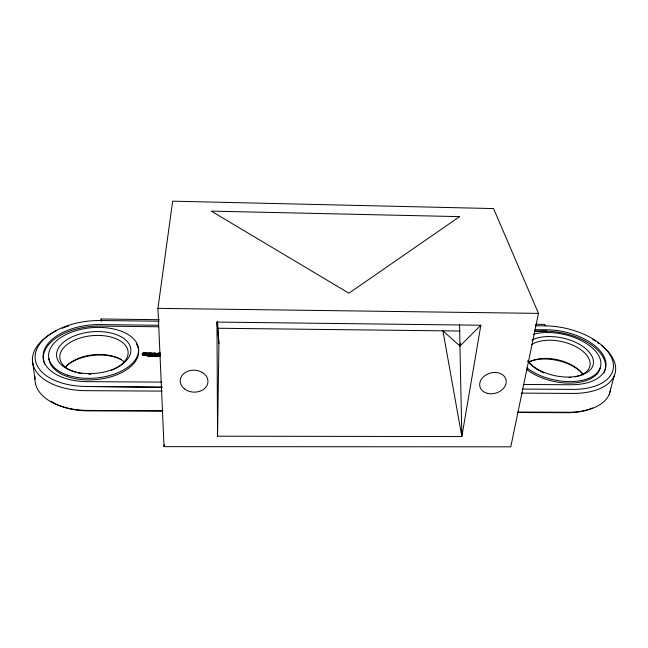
<?xml version="1.0" encoding="UTF-8"?>
<svg xmlns="http://www.w3.org/2000/svg" width="648" height="648" viewBox="0 0 648 648"><rect width="100%" height="100%" fill="white"/><g stroke="black" fill="none" stroke-linecap="round" stroke-linejoin="round"><path stroke-width="0.97" d="M152.337 353.152L152.337 353.703L152.337 353.152L149.534 353.128C149.575 354.594 146.553 352.812 146.829 354.731C143.289 354.845 142.811 351.791 145.832 353.849C146.092 355.217 143.184 355.323 143.475 353.832L146.983 354.488L146.95 353.371L145.687 352.569L143.994 352.553C141.604 352.917 142.155 355.622 144.026 355.185L151.178 355.298L155.423 353.225L156.33 354.707L157.391 353.581L156.079 354.707L155.139 353.265L150.595 353.687C150.579 352.439 150.433 354.48 151.308 353.314L151.446 354.958L149.882 353.46L148.481 353.646L150.109 354.383L149.534 353.128L149.907 353.84L146.95 353.371C146.221 355.979 147.703 352.966 149.777 354.116L149.413 355.023L146.318 354.456L144.909 355.574L143.532 354.091L145.419 354.326L145.832 353.849L143.897 353.354L143.5 354.213L142.301 354.448L142.277 353.816L143.5 354.213L143.613 353.565L145.832 353.849M157.367 353.201L156.33 354.707L155.139 353.265L154.094 353.84C154.329 355.234 151.478 353.103 154.467 353.727L154.475 353.176L154.086 354.391L153.082 353.832L152.701 354.974L153.058 354.002L154.07 354.011L155.358 355.217L155.35 356.019L155.601 355.282L157.934 354.626L158.258 353.209L160.469 353.225L158.614 354.326M159.716 353.225L159.708 353.776L159.716 353.225L159.708 353.776L158.404 353.759L158.258 354.367M158.25 355.015L157.934 354.626M217.534 321.465L218.919 343.594L217.55 436.201L461.83 436.566L480.848 325.239L216.959 322.072L217.55 436.201L217.396 433.172M154.475 353.176L154.467 353.727L151.6 353.314L151.446 354.958L145.889 354.626L145.573 355.242L145.419 354.326L145.047 354.853L145.338 355.509L146.812 354.343L148.821 354.472L148.732 355.023L151.13 354.569L152.288 356.117L152.685 354.586L153.633 355.209L153.568 356.206L154.273 354.683L158.169 354.804M145.047 354.853L144.909 355.574L144.05 355.566L144.107 354.456L145.549 354.853L145.338 355.509L149.291 355.89L160.469 355.315L157.019 355.323L154.872 355.801L154.848 356.311L154.888 355.477C157.083 354.853 154.103 357.153 154.961 354.602L152.701 354.974M157.067 356.052L157.181 353.589L156.079 354.707M153.568 356.206L153.633 355.209L154.921 355.217C156.994 355.703 153.981 355.849 155.358 355.217L155.35 356.019M153.041 353.541L154.491 353.557C150.701 352.99 155.998 353.743 153.608 355.46L154.256 356.076L153.941 355.46L152.701 355.954L152.523 355.112L150.312 355.849C152.118 355.922 150.085 354.675 150.255 356.27L150.336 355.185L149.388 354.642L148.959 355.809L149.81 356.133L150.692 355.493L151.527 356.279L151.648 355.485M151.178 355.298L150.336 355.501C150.935 356.667 151.235 354.659 150.701 355.574C149.842 356.165 150.449 354.796 151.13 354.569L150.255 356.27M150.044 354.829L150.085 354.002L150.044 354.829L148.821 354.472L149.761 354.731C150.085 353.614 146.456 352.893 146.983 354.488L145.703 354.116M151.527 356.279L151.632 355.104L152.288 356.117L152.523 355.112L154.402 355.298L153.203 356.052L152.264 355.728L152.248 356.287M157.181 353.589L156.233 354.505L155.439 353.614L154.985 354.991L155.156 353.646M146.95 353.371L147.056 354.002L145.8 353.97L145.225 353.606L145.274 352.496L146.966 353.759L146.489 353.257L151.308 353.314L151.154 354.95L151.421 354.569M155.342 355.752L155.601 355.282L154.945 355.606M164.041 446.642L157.95 308.351L172.652 201.172L493.574 208.575L538.488 313.381L510.778 446.828L164.041 446.642L164.252 444.641M150.352 355.566L145.314 355.128C149.947 357.323 147.606 355.274 150.336 355.185L150.96 355.614M143.5 354.213L142.293 354.205L144.779 353.549L144.836 352.471L145.687 352.569L145.581 353.751L146.489 353.257M154.904 355.865L154.921 355.217C153.576 355.242 154.046 356.773 154.921 355.217L155.107 355.954L155.82 355.355L158.088 355.388C159.773 356.019 157.796 355.809 158.347 355.315L159.416 355.687L158.209 355.72M155.593 355.42L156.03 355.582C156.152 355.639 157.132 356.019 157.245 355.371L153.754 356.003L153.608 355.46C155.309 356.295 152.969 354.877 153.884 355.914L154.321 355.833M151.632 355.104L151.511 355.89L150.701 355.574M155.39 353.573L155.277 354.991L156.055 354.318L157.059 355.007L157.334 354.626L157.059 355.007M156.905 356.198C156.565 355.315 154.856 356.206 154.273 354.683L153.536 354.748L153.949 354.91M156.33 354.707L154.985 354.991L155.139 353.265L153.147 353.33L153.017 353.889M143.613 353.565L142.374 353.954L143.897 353.354L147.056 354.245L147.031 353.614L148.23 353.322L148.19 354.148L150.109 354.383L148.19 354.148L148.23 353.322L150.053 353.314L149.907 353.84L148.254 353.711M148.951 353.678L148.935 353.29C147.274 354.278 150.879 354.399 149.332 354.472L148.732 355.023M144.472 355.598L144.553 354.513L145.913 355.015L146.812 354.343L149.777 354.116L147.039 353.857M144.31 353.597L143.427 353.055L144.31 353.597L144.407 352.496L145.29 352.885L144.779 353.549L143.994 352.553L144.31 353.597L144.755 353.168L145.225 353.606L145.841 352.844L146.132 353.46L143.897 353.354M460.469 343.027L459.95 346.008L461.83 436.566L442.924 330.828L459.95 346.008L480.848 325.239M158.088 355.388L158.225 356.011L158.088 355.388L157.051 355.663M101.169 319.002L100.837 320.509L101.355 321.27L101.169 319.002L159.392 319.707M158.266 353.938L158.387 353.379L160.469 353.225L159.343 353.889C157.067 353.638 159.481 354.707 159.692 353.387L158.404 353.759L158.258 353.209L159.732 353.606L158.387 353.379L159.359 354.27M609.201 394.413L614.191 375.872M156.144 355.817L157.019 355.323L156.047 355.971M460.461 344.145L459.95 346.008L459.586 324.851M148.959 355.809L149.024 355.274L150.239 355.882M149.688 355.995L150.336 355.185L148.902 355.995M157.14 355.801L159.343 356.214L159.125 355.825C158.979 354.861 159.967 357.04 159.829 355.574L160.485 355.695L159.4 355.307L159.594 356.279L160.396 355.841L158.784 355.954L159.829 355.574L160.356 356.036L159.651 355.258L158.274 356.206L158.209 355.631M154.216 355.776C153.608 355.161 155.01 355.622 153.617 355.833L154.402 355.298L153.608 355.46M156.33 355.728L156.532 355.631M155.334 355.639L156.362 356.181L155.334 355.639L156.249 356.052L156.711 355.59L154.888 355.477M159.27 355.639L158.76 355.566L158.93 356.068L160.396 355.841L159.829 355.574M149.348 354.861L148.206 354.456L149.68 355.663L149.388 354.642L150.02 354.448M158.72 356.149L158.93 356.068M154.127 355.622L154.402 355.298M159.845 355.963L159.667 355.639M150.968 355.388L150.968 355.914L150.692 355.493M148.918 355.606L149.696 355.857L149.194 355.379C150.563 355.031 147.971 355.558 149.469 355.809L149.477 355.169L149.583 356.246M145.419 354.326L143.751 354.31L143.483 355.217L142.277 354.067M160.453 355.039L160.372 354.237M149.558 355.857L148.983 355.849M153.649 355.598L154.167 355.242L154.127 355.946M149.737 355.517L149.024 355.274C148.91 356.497 149.939 354.488 149.696 355.857M143.751 354.31L144.123 354.845L143.637 355.501L143.192 354.602L142.382 354.691L143.556 354.48L143.475 353.832L143.556 354.48L142.835 354.804L143.775 354.691L143.532 354.091M144.779 353.549L145.711 352.958M151.567 355.712L152.231 355.898L151.592 355.266M144.577 354.901L144.05 355.566L143.483 355.217L144.123 354.845M144.86 352.86L142.528 353.719M149.494 355.55L149.72 355.128L149.81 356.133L149.834 355.598L148.797 355.76M148.222 354.837L148.368 354.31L146.958 354.108M143.216 354.991L143.775 354.691M154.07 354.011C152.353 353.84 153.098 355.817 153.147 353.33L154.451 353.338M158.104 355.776L158.347 355.315M152.685 355.566L153.633 355.209M155.091 355.574C155.998 355.914 155.48 354.837 155.65 356.311M145.849 354.237L147.056 354.002M146.966 353.759L145.8 353.97L146.513 353.646L146.116 353.079L148.878 353.12M142.382 354.691L143.556 354.48M148.481 353.646L149.907 353.84M159.327 355.833L158.274 356.206M148.19 354.148L149.777 354.116M162.964 410.711L88.16 410.419A60.434 34.854 -5.5 0 1 35.105 376.666M517.776 412.063L568.32 412.258A57.623 32.157 12.8 0 0 610.635 388.913M162.583 411.156L88.768 410.873A57.437 33.218 -5.6 0 1 51.014 401.225M517.509 412.501L567.057 412.687A54.772 30.65 12.8 0 0 592.523 407.932M161.733 382.118L87.48 381.64A50.52 28.285 -5.1 0 1 43.489 352.65A50.52 28.285 -5.1 0 1 99.946 324.575L158.655 325.264M523.511 384.45L570.71 384.75A48.146 26.066 12.4 0 0 604.511 357.688A48.146 26.066 12.4 0 0 547.034 329.791L534.9 329.654M159.189 321.214L100.837 320.509A58.385 32.7 -5.1 0 0 35.551 352.966A58.385 32.7 -5.1 0 0 86.427 386.467L162.17 386.921M522.191 389.084L572.702 389.391A55.639 30.132 12.4 0 0 611.736 358.101A55.639 30.132 12.4 0 0 545.341 325.863L535.264 325.758M162.065 391.109L86.257 390.679A61.236 34.409 -5.2 0 1 34.603 368.785A61.236 34.409 -5.2 0 1 56.141 330.958M521.348 393.125L572.905 393.417A58.361 31.712 12.5 0 0 601.49 345.408M154.832 355.922L155.471 355.76M158.282 353.589L159.732 353.606M153.082 353.832L154.094 353.84M535.677 324.292L544.709 324.397L545.341 325.863M158.72 326.77L100.076 326.098A50.471 28.318 -5.1 0 0 44.655 364.225M534.592 331.104L546.718 331.241A48.098 26.098 12.5 0 1 603.928 372.811M217.299 328.244L460.031 331.023M157.95 308.351L538.488 313.381M86.427 386.467L162.154 387.553M145.436 354.707L146.318 354.456M151.324 353.695L150.619 353.524L152.353 353.541L150.952 353.128M148.838 354.853L148.206 354.456M158.849 355.817L158.525 356.27L158.258 355.825M144.018 352.941L143.913 353.743M143.443 353.435L142.997 353.225L143.629 353.954M145.719 354.497L146.335 354.837M155.407 353.962L156.233 354.505L155.423 353.225L156.055 354.318M158.331 353.849L159.06 354.278M154.224 355.938L153.884 355.914M157.375 355.606L157.885 355.712M154.184 355.631L153.924 355.598M157.262 355.752L157.019 355.323L157.156 356.181M149.68 355.477L149.785 355.744M157.197 353.97L157.351 355.007M149.68 355.663L149.226 355.161L149.315 356.27M32.4 359.851L34.96 379.315M216.959 322.072L218.919 343.594M148.935 355.42L149.008 356.238M154.24 355.687L154.337 356.214M156.314 355.347L156.249 356.052M158.606 355.631L158.752 355.371M136.307 343.707A45.068 25.288 -5.1 0 1 102.141 378.813A45.068 25.288 -5.1 0 1 48.835 358.474M533.377 334.198A42.995 23.279 12.4 0 1 591.843 347.522A42.995 23.279 12.4 0 1 585.67 379.404A42.995 23.279 12.4 0 1 526.865 367.813M531.878 340.087A35.51 19.221 12.4 0 1 584.342 347.571A35.51 19.221 12.4 0 1 578.599 375.872A35.51 19.221 12.4 0 1 527.61 361.106M531.619 344.615A32.659 17.731 12.5 0 1 581.321 350.082A32.659 17.731 12.5 0 1 574.906 376.853M571.034 377.411A32.659 17.731 12.5 0 1 569.001 377.557M543.761 372.884A32.659 17.731 12.5 0 1 540.44 371.312M538.885 370.462A32.659 17.731 12.5 0 1 528.047 360.782M529.586 361.835A32.246 17.982 12.8 0 1 583.151 374.892M528.906 361.851A34.96 19.553 12.8 0 1 583.006 374.082M600.145 368.129A42.954 23.304 12.4 0 1 570.515 383.098A42.954 23.304 12.4 0 1 526.557 369.311M75.427 372.163A34.263 19.238 -5.1 0 1 67.311 344.372A34.263 19.238 -5.1 0 1 117.985 339.625A34.263 19.238 -5.1 0 1 115.628 368.404M114.728 368.858A34.263 19.238 -5.1 0 1 111.367 370.348M90.858 374.22A34.263 19.238 -5.1 0 1 88.825 374.204M81.923 373.613A34.263 19.238 -5.1 0 1 77.29 372.681M65.448 367.376A33.818 19.489 -5.5 0 1 94.041 354.675A33.818 19.489 -5.5 0 1 124.311 361.94M66.307 365.828A36.661 21.19 -5.6 0 1 121.541 359.672M62.111 328.293A61.236 34.409 -5.2 0 1 68.494 326.017M592.79 339.528A58.361 31.712 12.5 0 1 595.326 341.051M597.74 342.63A58.361 31.712 12.5 0 1 599.279 343.724M154.297 354.521L154.289 355.072L154.297 354.521M148.513 353.419L148.497 354.035L148.513 353.419M459.61 216.635L348.908 293.204L211.264 211.118L459.61 216.635M546.718 331.241L534.705 331.444L546.718 331.241M487.555 393.377A13.495 10.384 -16.3 0 0 506.161 380.514A13.495 10.384 -16.3 0 0 485.158 375.459A13.495 10.384 -16.3 0 0 487.555 393.377M184.372 388.8A13.883 10.976 3 0 0 207.53 384.159A13.883 10.976 3 0 0 190.366 370.502A13.883 10.976 3 0 0 184.372 388.8M67.732 375.184A45.117 25.256 -5.1 0 0 138.405 352.374A45.117 25.256 -5.1 0 0 74.617 331.063A45.117 25.256 -5.1 0 0 67.732 375.184M72.163 370.948A37.26 20.858 -5.1 0 0 130.702 352.301A37.26 20.858 -5.1 0 0 78.246 334.514A37.26 20.858 -5.1 0 0 72.163 370.948"/></g></svg>
